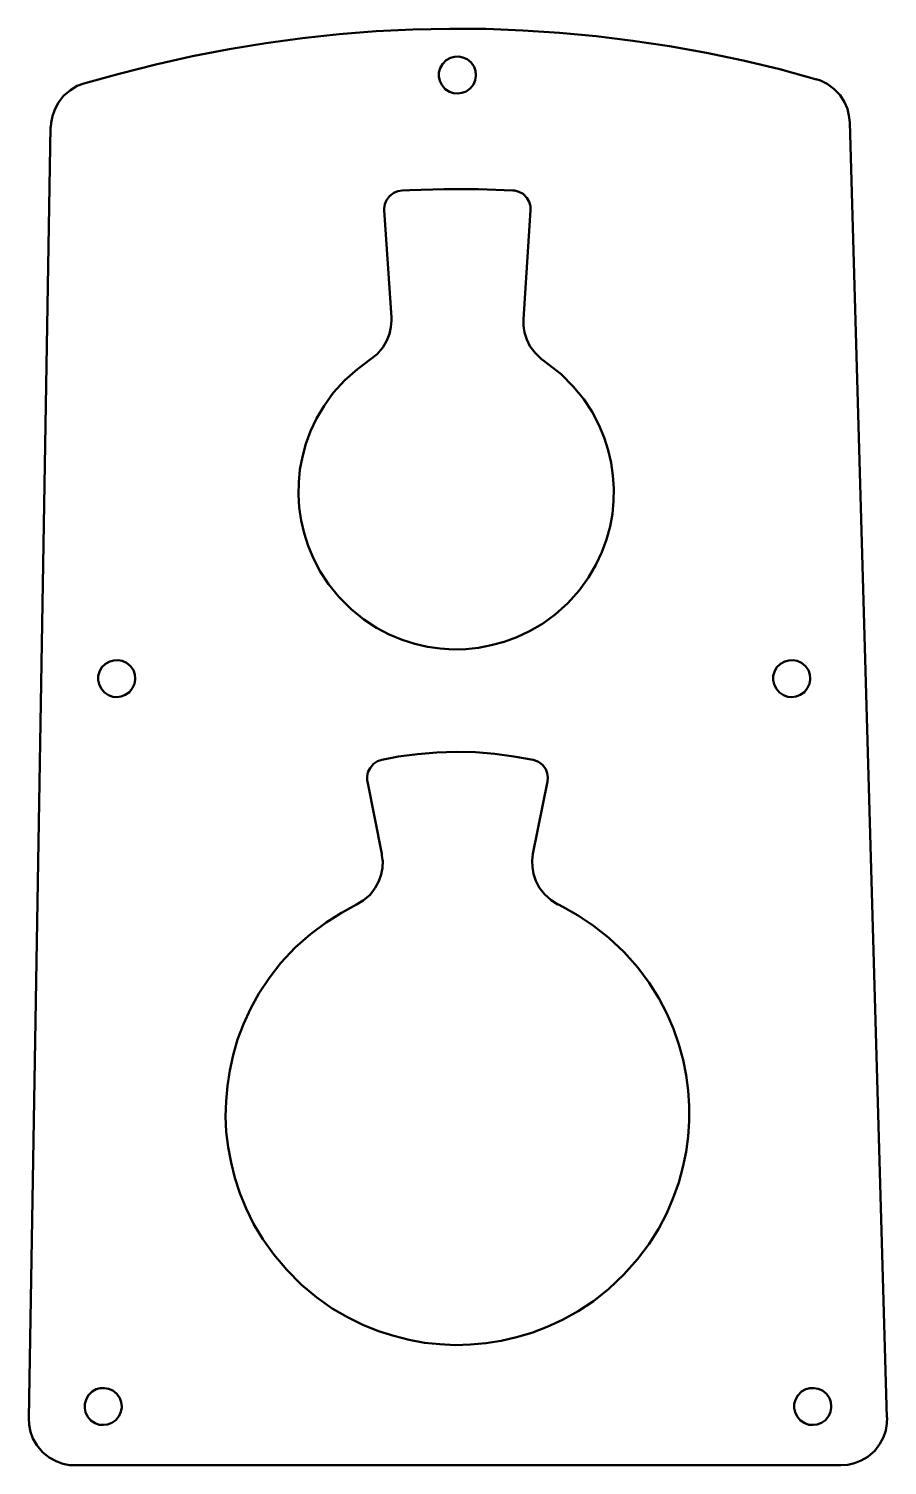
# Model space of a CAD drawing. Header units: millimetres. Extents: x -58 to 58, y -97 to 97.
import ezdxf

# ---------------------------------------------------------------- set-up
doc = ezdxf.new("R2010")
doc.units = ezdxf.units.MM
doc.header["$MEASUREMENT"] = 0
doc.layers.add('Layer 1', color=7, linetype='Continuous')

msp = doc.modelspace()

# ---------------------------------------------------------------- linework, layer by layer
at = {"layer": 'Layer 1', "lineweight": 50}
for points, knots in [([(48.5775, 90.523), (48.5775, 90.523), (43.6034, 91.8988), (43.6034, 91.8988), (43.6034, 91.8988), (43.6034, 91.8988), (38.6292, 93.0982), (38.6292, 93.0982), (38.6292, 93.0982), (38.6292, 93.0982), (33.655, 94.1213), (33.655, 94.1213), (33.655, 94.1213), (33.655, 94.1213), (28.6809, 95.0385), (28.6809, 95.0385), (28.6809, 95.0385), (28.6809, 95.0385), (23.7066, 95.7793), (23.7066, 95.7793), (23.7066, 95.7793), (23.7066, 95.7793), (18.7324, 96.3791), (18.7324, 96.3791), (18.7324, 96.3791), (18.7324, 96.3791), (13.7583, 96.8376), (13.7583, 96.8376), (13.7583, 96.8376), (13.7583, 96.8376), (8.7841, 97.1552), (8.7841, 97.1552), (8.7841, 97.1552), (8.7841, 97.1552), (3.8099, 97.3668), (3.8099, 97.3668), (3.8099, 97.3668), (3.8099, 97.3668), (-1.1643, 97.402), (-1.1643, 97.402), (-1.1643, 97.402), (-1.1643, 97.402), (-6.1384, 97.2963), (-6.1384, 97.2963), (-6.1384, 97.2963), (-6.1384, 97.2963), (-11.1126, 97.0492), (-11.1126, 97.0492), (-11.1126, 97.0492), (-11.1126, 97.0492), (-16.0868, 96.6613), (-16.0868, 96.6613), (-16.0868, 96.6613), (-16.0868, 96.6613), (-21.0609, 96.1321), (-21.0609, 96.1321), (-21.0609, 96.1321), (-21.0609, 96.1321), (-26.0351, 95.4618), (-26.0351, 95.4618), (-26.0351, 95.4618), (-26.0351, 95.4618), (-31.0093, 94.6505), (-31.0093, 94.6505), (-31.0093, 94.6505), (-31.0093, 94.6505), (-35.9834, 93.698), (-35.9834, 93.698), (-35.9834, 93.698), (-35.9834, 93.698), (-40.9576, 92.5691), (-40.9576, 92.5691), (-40.9576, 92.5691), (-40.9576, 92.5691), (-45.9318, 91.2991), (-45.9318, 91.2991), (-45.9318, 91.2991), (-45.9318, 91.2991), (-50.6943, 89.9585), (-50.6943, 89.9585)], [0, 0, 0, 0, 0.04761905, 0.04761905, 0.04761905, 0.04761905, 0.0952381, 0.0952381, 0.0952381, 0.0952381, 0.14285714, 0.14285714, 0.14285714, 0.14285714, 0.19047619, 0.19047619, 0.19047619, 0.19047619, 0.23809524, 0.23809524, 0.23809524, 0.23809524, 0.28571429, 0.28571429, 0.28571429, 0.28571429, 0.33333333, 0.33333333, 0.33333333, 0.33333333, 0.38095238, 0.38095238, 0.38095238, 0.38095238, 0.42857143, 0.42857143, 0.42857143, 0.42857143, 0.47619048, 0.47619048, 0.47619048, 0.47619048, 0.52380952, 0.52380952, 0.52380952, 0.52380952, 0.57142857, 0.57142857, 0.57142857, 0.57142857, 0.61904762, 0.61904762, 0.61904762, 0.61904762, 0.66666667, 0.66666667, 0.66666667, 0.66666667, 0.71428571, 0.71428571, 0.71428571, 0.71428571, 0.76190476, 0.76190476, 0.76190476, 0.76190476, 0.80952381, 0.80952381, 0.80952381, 0.80952381, 0.85714286, 0.85714286, 0.85714286, 0.85714286, 0.9047619, 0.9047619, 0.9047619, 0.9047619, 1, 1, 1, 1]), ([(2.4341, 91.1227), (2.4341, 91.1227), (2.3635, 91.6871), (2.3635, 91.6871), (2.3635, 91.6871), (2.3635, 91.6871), (2.1871, 92.2516), (2.1871, 92.2516), (2.1871, 92.2516), (2.1871, 92.2516), (1.7991, 92.8159), (1.7991, 92.8159), (1.7991, 92.8159), (1.7991, 92.8159), (1.2346, 93.2746), (1.2346, 93.2746), (1.2346, 93.2746), (1.2346, 93.2746), (0.6702, 93.5216), (0.6702, 93.5216), (0.6702, 93.5216), (0.6702, 93.5216), (0.1058, 93.6274), (0.1058, 93.6274), (0.1058, 93.6274), (0.1058, 93.6274), (-0.4587, 93.592), (-0.4587, 93.592), (-0.4587, 93.592), (-0.4587, 93.592), (-1.0231, 93.451), (-1.0231, 93.451), (-1.0231, 93.451), (-1.0231, 93.451), (-1.5876, 93.1335), (-1.5876, 93.1335), (-1.5876, 93.1335), (-1.5876, 93.1335), (-2.1168, 92.6043), (-2.1168, 92.6043), (-2.1168, 92.6043), (-2.1168, 92.6043), (-2.399, 92.0398), (-2.399, 92.0398), (-2.399, 92.0398), (-2.399, 92.0398), (-2.5754, 91.4755), (-2.5754, 91.4755), (-2.5754, 91.4755), (-2.5754, 91.4755), (-2.5754, 90.911), (-2.5754, 90.911), (-2.5754, 90.911), (-2.5754, 90.911), (-2.4695, 90.3466), (-2.4695, 90.3466), (-2.4695, 90.3466), (-2.4695, 90.3466), (-2.1873, 89.7821), (-2.1873, 89.7821), (-2.1873, 89.7821), (-2.1873, 89.7821), (-1.7287, 89.2177), (-1.7287, 89.2177), (-1.7287, 89.2177), (-1.7287, 89.2177), (-1.1643, 88.8649), (-1.1643, 88.8649), (-1.1643, 88.8649), (-1.1643, 88.8649), (-0.5998, 88.6532), (-0.5998, 88.6532), (-0.5998, 88.6532), (-0.5998, 88.6532), (-0.0354, 88.618), (-0.0354, 88.618), (-0.0354, 88.618), (-0.0354, 88.618), (0.5291, 88.6885), (0.5291, 88.6885), (0.5291, 88.6885), (0.5291, 88.6885), (1.0935, 88.9002), (1.0935, 88.9002), (1.0935, 88.9002), (1.0935, 88.9002), (1.658, 89.2882), (1.658, 89.2882), (1.658, 89.2882), (1.658, 89.2882), (2.0813, 89.8527), (2.0813, 89.8527), (2.0813, 89.8527), (2.0813, 89.8527), (2.3283, 90.4171), (2.3283, 90.4171), (2.3283, 90.4171), (2.3283, 90.4171), (2.4341, 90.9816), (2.4341, 90.9816), (2.4341, 90.9816), (2.4341, 90.9816), (2.4341, 91.1227), (2.4341, 91.1227)], [0, 0, 0, 0, 0.03703704, 0.03703704, 0.03703704, 0.03703704, 0.07407407, 0.07407407, 0.07407407, 0.07407407, 0.11111111, 0.11111111, 0.11111111, 0.11111111, 0.14814815, 0.14814815, 0.14814815, 0.14814815, 0.18518519, 0.18518519, 0.18518519, 0.18518519, 0.22222222, 0.22222222, 0.22222222, 0.22222222, 0.25925926, 0.25925926, 0.25925926, 0.25925926, 0.2962963, 0.2962963, 0.2962963, 0.2962963, 0.33333333, 0.33333333, 0.33333333, 0.33333333, 0.37037037, 0.37037037, 0.37037037, 0.37037037, 0.40740741, 0.40740741, 0.40740741, 0.40740741, 0.44444444, 0.44444444, 0.44444444, 0.44444444, 0.48148148, 0.48148148, 0.48148148, 0.48148148, 0.51851852, 0.51851852, 0.51851852, 0.51851852, 0.55555556, 0.55555556, 0.55555556, 0.55555556, 0.59259259, 0.59259259, 0.59259259, 0.59259259, 0.62962963, 0.62962963, 0.62962963, 0.62962963, 0.66666667, 0.66666667, 0.66666667, 0.66666667, 0.7037037, 0.7037037, 0.7037037, 0.7037037, 0.74074074, 0.74074074, 0.74074074, 0.74074074, 0.77777778, 0.77777778, 0.77777778, 0.77777778, 0.81481481, 0.81481481, 0.81481481, 0.81481481, 0.85185185, 0.85185185, 0.85185185, 0.85185185, 0.88888889, 0.88888889, 0.88888889, 0.88888889, 0.92592593, 0.92592593, 0.92592593, 0.92592593, 1, 1, 1, 1]), ([(-50.6943, 89.9938), (-50.6943, 89.9938), (-51.6114, 89.641), (-51.6114, 89.641), (-51.6114, 89.641), (-51.6114, 89.641), (-52.5287, 89.0766), (-52.5287, 89.0766), (-52.5287, 89.0766), (-52.5287, 89.0766), (-53.4459, 88.3005), (-53.4459, 88.3005), (-53.4459, 88.3005), (-53.4459, 88.3005), (-54.1515, 87.3832), (-54.1515, 87.3832), (-54.1515, 87.3832), (-54.1515, 87.3832), (-54.6454, 86.466), (-54.6454, 86.466), (-54.6454, 86.466), (-54.6454, 86.466), (-54.9629, 85.5488), (-54.9629, 85.5488), (-54.9629, 85.5488), (-54.9629, 85.5488), (-55.1392, 84.6316), (-55.1392, 84.6316), (-55.1392, 84.6316), (-55.1392, 84.6316), (-55.1745, 84.0671), (-55.1745, 84.0671)], [0, 0, 0, 0, 0.11111111, 0.11111111, 0.11111111, 0.11111111, 0.22222222, 0.22222222, 0.22222222, 0.22222222, 0.33333333, 0.33333333, 0.33333333, 0.33333333, 0.44444444, 0.44444444, 0.44444444, 0.44444444, 0.55555556, 0.55555556, 0.55555556, 0.55555556, 0.66666667, 0.66666667, 0.66666667, 0.66666667, 0.77777778, 0.77777778, 0.77777778, 0.77777778, 1, 1, 1, 1]), ([(53.0931, 84.7021), (53.0931, 84.7021), (52.9872, 85.6193), (52.9872, 85.6193), (52.9872, 85.6193), (52.9872, 85.6193), (52.7756, 86.5366), (52.7756, 86.5366), (52.7756, 86.5366), (52.7756, 86.5366), (52.3874, 87.4538), (52.3874, 87.4538), (52.3874, 87.4538), (52.3874, 87.4538), (51.7878, 88.371), (51.7878, 88.371), (51.7878, 88.371), (51.7878, 88.371), (50.941, 89.253), (50.941, 89.253), (50.941, 89.253), (50.941, 89.253), (50.0239, 89.9232), (50.0239, 89.9232), (50.0239, 89.9232), (50.0239, 89.9232), (49.1066, 90.3818), (49.1066, 90.3818), (49.1066, 90.3818), (49.1066, 90.3818), (48.5422, 90.5582), (48.5422, 90.5582)], [0, 0, 0, 0, 0.11111111, 0.11111111, 0.11111111, 0.11111111, 0.22222222, 0.22222222, 0.22222222, 0.22222222, 0.33333333, 0.33333333, 0.33333333, 0.33333333, 0.44444444, 0.44444444, 0.44444444, 0.44444444, 0.55555556, 0.55555556, 0.55555556, 0.55555556, 0.66666667, 0.66666667, 0.66666667, 0.66666667, 0.77777778, 0.77777778, 0.77777778, 0.77777778, 1, 1, 1, 1]), ([(-7.5848, 75.4593), (-7.5848, 75.4593), (-8.1493, 75.3888), (-8.1493, 75.3888), (-8.1493, 75.3888), (-8.1493, 75.3888), (-8.7137, 75.1418), (-8.7137, 75.1418), (-8.7137, 75.1418), (-8.7137, 75.1418), (-9.2781, 74.7185), (-9.2781, 74.7185), (-9.2781, 74.7185), (-9.2781, 74.7185), (-9.7015, 74.1541), (-9.7015, 74.1541), (-9.7015, 74.1541), (-9.7015, 74.1541), (-9.9131, 73.5896), (-9.9131, 73.5896), (-9.9131, 73.5896), (-9.9131, 73.5896), (-9.9837, 73.0252), (-9.9837, 73.0252), (-9.9837, 73.0252), (-9.9837, 73.0252), (-9.9837, 72.7782), (-9.9837, 72.7782)], [0, 0, 0, 0, 0.125, 0.125, 0.125, 0.125, 0.25, 0.25, 0.25, 0.25, 0.375, 0.375, 0.375, 0.375, 0.5, 0.5, 0.5, 0.5, 0.625, 0.625, 0.625, 0.625, 0.75, 0.75, 0.75, 0.75, 1, 1, 1, 1]), ([(7.4435, 75.4593), (7.4435, 75.4593), (2.7869, 75.6357), (2.7869, 75.6357), (2.7869, 75.6357), (2.7869, 75.6357), (-1.8698, 75.6357), (-1.8698, 75.6357), (-1.8698, 75.6357), (-1.8698, 75.6357), (-6.5265, 75.5299), (-6.5265, 75.5299), (-6.5265, 75.5299), (-6.5265, 75.5299), (-7.5848, 75.4593), (-7.5848, 75.4593)], [0, 0, 0, 0, 0.2, 0.2, 0.2, 0.2, 0.4, 0.4, 0.4, 0.4, 0.6, 0.6, 0.6, 0.6, 1, 1, 1, 1]), ([(9.8424, 72.7782), (9.8424, 72.7782), (9.8071, 73.3427), (9.8071, 73.3427), (9.8071, 73.3427), (9.8071, 73.3427), (9.666, 73.9071), (9.666, 73.9071), (9.666, 73.9071), (9.666, 73.9071), (9.3485, 74.4716), (9.3485, 74.4716), (9.3485, 74.4716), (9.3485, 74.4716), (8.8194, 75.0006), (8.8194, 75.0006), (8.8194, 75.0006), (8.8194, 75.0006), (8.2549, 75.283), (8.2549, 75.283), (8.2549, 75.283), (8.2549, 75.283), (7.6905, 75.4593), (7.6905, 75.4593), (7.6905, 75.4593), (7.6905, 75.4593), (7.4435, 75.4593), (7.4435, 75.4593)], [0, 0, 0, 0, 0.125, 0.125, 0.125, 0.125, 0.25, 0.25, 0.25, 0.25, 0.375, 0.375, 0.375, 0.375, 0.5, 0.5, 0.5, 0.5, 0.625, 0.625, 0.625, 0.625, 0.75, 0.75, 0.75, 0.75, 1, 1, 1, 1]), ([(-11.8887, 52.5641), (-11.8887, 52.5641), (-10.9715, 53.2696), (-10.9715, 53.2696), (-10.9715, 53.2696), (-10.9715, 53.2696), (-10.1954, 54.1868), (-10.1954, 54.1868), (-10.1954, 54.1868), (-10.1954, 54.1868), (-9.6309, 55.1041), (-9.6309, 55.1041), (-9.6309, 55.1041), (-9.6309, 55.1041), (-9.2781, 56.0213), (-9.2781, 56.0213), (-9.2781, 56.0213), (-9.2781, 56.0213), (-9.1018, 56.9385), (-9.1018, 56.9385), (-9.1018, 56.9385), (-9.1018, 56.9385), (-9.0312, 57.8557), (-9.0312, 57.8557), (-9.0312, 57.8557), (-9.0312, 57.8557), (-9.0312, 58.2438), (-9.0312, 58.2438)], [0, 0, 0, 0, 0.125, 0.125, 0.125, 0.125, 0.25, 0.25, 0.25, 0.25, 0.375, 0.375, 0.375, 0.375, 0.5, 0.5, 0.5, 0.5, 0.625, 0.625, 0.625, 0.625, 0.75, 0.75, 0.75, 0.75, 1, 1, 1, 1]), ([(8.8546, 58.0321), (8.8546, 58.0321), (8.8546, 57.1149), (8.8546, 57.1149), (8.8546, 57.1149), (8.8546, 57.1149), (8.9958, 56.1977), (8.9958, 56.1977), (8.9958, 56.1977), (8.9958, 56.1977), (9.3133, 55.2805), (9.3133, 55.2805), (9.3133, 55.2805), (9.3133, 55.2805), (9.7366, 54.3632), (9.7366, 54.3632), (9.7366, 54.3632), (9.7366, 54.3632), (10.4421, 53.446), (10.4421, 53.446), (10.4421, 53.446), (10.4421, 53.446), (11.3241, 52.5993), (11.3241, 52.5993), (11.3241, 52.5993), (11.3241, 52.5993), (11.6416, 52.3877), (11.6416, 52.3877)], [0, 0, 0, 0, 0.125, 0.125, 0.125, 0.125, 0.25, 0.25, 0.25, 0.25, 0.375, 0.375, 0.375, 0.375, 0.5, 0.5, 0.5, 0.5, 0.625, 0.625, 0.625, 0.625, 0.75, 0.75, 0.75, 0.75, 1, 1, 1, 1]), ([(-11.8887, 52.5641), (-11.8887, 52.5641), (-13.6173, 51.2588), (-13.6173, 51.2588), (-13.6173, 51.2588), (-13.6173, 51.2588), (-15.3459, 49.7418), (-15.3459, 49.7418), (-15.3459, 49.7418), (-15.3459, 49.7418), (-16.8981, 48.0132), (-16.8981, 48.0132), (-16.8981, 48.0132), (-16.8981, 48.0132), (-18.1329, 46.2846), (-18.1329, 46.2846), (-18.1329, 46.2846), (-18.1329, 46.2846), (-19.1559, 44.556), (-19.1559, 44.556), (-19.1559, 44.556), (-19.1559, 44.556), (-19.9673, 42.8274), (-19.9673, 42.8274), (-19.9673, 42.8274), (-19.9673, 42.8274), (-20.6023, 41.0988), (-20.6023, 41.0988), (-20.6023, 41.0988), (-20.6023, 41.0988), (-21.0609, 39.3702), (-21.0609, 39.3702), (-21.0609, 39.3702), (-21.0609, 39.3702), (-21.4137, 37.6416), (-21.4137, 37.6416), (-21.4137, 37.6416), (-21.4137, 37.6416), (-21.5901, 35.913), (-21.5901, 35.913), (-21.5901, 35.913), (-21.5901, 35.913), (-21.6254, 34.1843), (-21.6254, 34.1843), (-21.6254, 34.1843), (-21.6254, 34.1843), (-21.5195, 32.4557), (-21.5195, 32.4557), (-21.5195, 32.4557), (-21.5195, 32.4557), (-21.2726, 30.7271), (-21.2726, 30.7271), (-21.2726, 30.7271), (-21.2726, 30.7271), (-20.8493, 28.9985), (-20.8493, 28.9985), (-20.8493, 28.9985), (-20.8493, 28.9985), (-20.3201, 27.2699), (-20.3201, 27.2699), (-20.3201, 27.2699), (-20.3201, 27.2699), (-19.5793, 25.5413), (-19.5793, 25.5413), (-19.5793, 25.5413), (-19.5793, 25.5413), (-18.6973, 23.8127), (-18.6973, 23.8127), (-18.6973, 23.8127), (-18.6973, 23.8127), (-17.5684, 22.0841), (-17.5684, 22.0841), (-17.5684, 22.0841), (-17.5684, 22.0841), (-16.1573, 20.3555), (-16.1573, 20.3555), (-16.1573, 20.3555), (-16.1573, 20.3555), (-14.4993, 18.6974), (-14.4993, 18.6974), (-14.4993, 18.6974), (-14.4993, 18.6974), (-12.7706, 17.2863), (-12.7706, 17.2863), (-12.7706, 17.2863), (-12.7706, 17.2863), (-11.042, 16.1574), (-11.042, 16.1574), (-11.042, 16.1574), (-11.042, 16.1574), (-9.3134, 15.2755), (-9.3134, 15.2755), (-9.3134, 15.2755), (-9.3134, 15.2755), (-7.5848, 14.5346), (-7.5848, 14.5346), (-7.5848, 14.5346), (-7.5848, 14.5346), (-5.8562, 14.0055), (-5.8562, 14.0055), (-5.8562, 14.0055), (-5.8562, 14.0055), (-4.1276, 13.5821), (-4.1276, 13.5821), (-4.1276, 13.5821), (-4.1276, 13.5821), (-2.399, 13.3352), (-2.399, 13.3352), (-2.399, 13.3352), (-2.399, 13.3352), (-0.6704, 13.2293), (-0.6704, 13.2293), (-0.6704, 13.2293), (-0.6704, 13.2293), (1.0583, 13.2646), (1.0583, 13.2646), (1.0583, 13.2646), (1.0583, 13.2646), (2.7869, 13.441), (2.7869, 13.441), (2.7869, 13.441), (2.7869, 13.441), (4.5155, 13.7938), (4.5155, 13.7938), (4.5155, 13.7938), (4.5155, 13.7938), (6.2441, 14.2524), (6.2441, 14.2524), (6.2441, 14.2524), (6.2441, 14.2524), (7.9727, 14.8874), (7.9727, 14.8874), (7.9727, 14.8874), (7.9727, 14.8874), (9.7013, 15.6988), (9.7013, 15.6988), (9.7013, 15.6988), (9.7013, 15.6988), (11.4299, 16.7218), (11.4299, 16.7218), (11.4299, 16.7218), (11.4299, 16.7218), (13.1585, 17.9566), (13.1585, 17.9566), (13.1585, 17.9566), (13.1585, 17.9566), (14.8871, 19.5088), (14.8871, 19.5088), (14.8871, 19.5088), (14.8871, 19.5088), (16.4041, 21.2374), (16.4041, 21.2374), (16.4041, 21.2374), (16.4041, 21.2374), (17.6741, 22.966), (17.6741, 22.966), (17.6741, 22.966), (17.6741, 22.966), (18.6971, 24.6946), (18.6971, 24.6946), (18.6971, 24.6946), (18.6971, 24.6946), (19.4733, 26.4232), (19.4733, 26.4232), (19.4733, 26.4232), (19.4733, 26.4232), (20.1083, 28.1518), (20.1083, 28.1518), (20.1083, 28.1518), (20.1083, 28.1518), (20.6022, 29.8805), (20.6022, 29.8805), (20.6022, 29.8805), (20.6022, 29.8805), (20.9196, 31.6091), (20.9196, 31.6091), (20.9196, 31.6091), (20.9196, 31.6091), (21.096, 33.3377), (21.096, 33.3377), (21.096, 33.3377), (21.096, 33.3377), (21.1313, 35.0663), (21.1313, 35.0663), (21.1313, 35.0663), (21.1313, 35.0663), (20.9902, 36.7949), (20.9902, 36.7949), (20.9902, 36.7949), (20.9902, 36.7949), (20.7433, 38.5235), (20.7433, 38.5235), (20.7433, 38.5235), (20.7433, 38.5235), (20.3552, 40.2521), (20.3552, 40.2521), (20.3552, 40.2521), (20.3552, 40.2521), (19.7908, 41.9807), (19.7908, 41.9807), (19.7908, 41.9807), (19.7908, 41.9807), (19.0852, 43.7093), (19.0852, 43.7093), (19.0852, 43.7093), (19.0852, 43.7093), (18.168, 45.438), (18.168, 45.438), (18.168, 45.438), (18.168, 45.438), (17.0391, 47.1666), (17.0391, 47.1666), (17.0391, 47.1666), (17.0391, 47.1666), (15.628, 48.8952), (15.628, 48.8952), (15.628, 48.8952), (15.628, 48.8952), (13.9699, 50.5532), (13.9699, 50.5532), (13.9699, 50.5532), (13.9699, 50.5532), (12.2413, 51.9291), (12.2413, 51.9291), (12.2413, 51.9291), (12.2413, 51.9291), (11.6416, 52.3877), (11.6416, 52.3877)], [0, 0, 0, 0, 0.01724138, 0.01724138, 0.01724138, 0.01724138, 0.03448276, 0.03448276, 0.03448276, 0.03448276, 0.05172414, 0.05172414, 0.05172414, 0.05172414, 0.06896552, 0.06896552, 0.06896552, 0.06896552, 0.0862069, 0.0862069, 0.0862069, 0.0862069, 0.10344828, 0.10344828, 0.10344828, 0.10344828, 0.12068966, 0.12068966, 0.12068966, 0.12068966, 0.13793103, 0.13793103, 0.13793103, 0.13793103, 0.15517241, 0.15517241, 0.15517241, 0.15517241, 0.17241379, 0.17241379, 0.17241379, 0.17241379, 0.18965517, 0.18965517, 0.18965517, 0.18965517, 0.20689655, 0.20689655, 0.20689655, 0.20689655, 0.22413793, 0.22413793, 0.22413793, 0.22413793, 0.24137931, 0.24137931, 0.24137931, 0.24137931, 0.25862069, 0.25862069, 0.25862069, 0.25862069, 0.27586207, 0.27586207, 0.27586207, 0.27586207, 0.29310345, 0.29310345, 0.29310345, 0.29310345, 0.31034483, 0.31034483, 0.31034483, 0.31034483, 0.32758621, 0.32758621, 0.32758621, 0.32758621, 0.34482759, 0.34482759, 0.34482759, 0.34482759, 0.36206897, 0.36206897, 0.36206897, 0.36206897, 0.37931034, 0.37931034, 0.37931034, 0.37931034, 0.39655172, 0.39655172, 0.39655172, 0.39655172, 0.4137931, 0.4137931, 0.4137931, 0.4137931, 0.43103448, 0.43103448, 0.43103448, 0.43103448, 0.44827586, 0.44827586, 0.44827586, 0.44827586, 0.46551724, 0.46551724, 0.46551724, 0.46551724, 0.48275862, 0.48275862, 0.48275862, 0.48275862, 0.5, 0.5, 0.5, 0.5, 0.51724138, 0.51724138, 0.51724138, 0.51724138, 0.53448276, 0.53448276, 0.53448276, 0.53448276, 0.55172414, 0.55172414, 0.55172414, 0.55172414, 0.56896552, 0.56896552, 0.56896552, 0.56896552, 0.5862069, 0.5862069, 0.5862069, 0.5862069, 0.60344828, 0.60344828, 0.60344828, 0.60344828, 0.62068966, 0.62068966, 0.62068966, 0.62068966, 0.63793103, 0.63793103, 0.63793103, 0.63793103, 0.65517241, 0.65517241, 0.65517241, 0.65517241, 0.67241379, 0.67241379, 0.67241379, 0.67241379, 0.68965517, 0.68965517, 0.68965517, 0.68965517, 0.70689655, 0.70689655, 0.70689655, 0.70689655, 0.72413793, 0.72413793, 0.72413793, 0.72413793, 0.74137931, 0.74137931, 0.74137931, 0.74137931, 0.75862069, 0.75862069, 0.75862069, 0.75862069, 0.77586207, 0.77586207, 0.77586207, 0.77586207, 0.79310345, 0.79310345, 0.79310345, 0.79310345, 0.81034483, 0.81034483, 0.81034483, 0.81034483, 0.82758621, 0.82758621, 0.82758621, 0.82758621, 0.84482759, 0.84482759, 0.84482759, 0.84482759, 0.86206897, 0.86206897, 0.86206897, 0.86206897, 0.87931034, 0.87931034, 0.87931034, 0.87931034, 0.89655172, 0.89655172, 0.89655172, 0.89655172, 0.9137931, 0.9137931, 0.9137931, 0.9137931, 0.93103448, 0.93103448, 0.93103448, 0.93103448, 0.94827586, 0.94827586, 0.94827586, 0.94827586, 0.96551724, 0.96551724, 0.96551724, 0.96551724, 1, 1, 1, 1]), ([(-43.7445, 9.2782), (-43.7445, 9.2782), (-43.8151, 9.8427), (-43.8151, 9.8427), (-43.8151, 9.8427), (-43.8151, 9.8427), (-43.9915, 10.4071), (-43.9915, 10.4071), (-43.9915, 10.4071), (-43.9915, 10.4071), (-44.3795, 10.9716), (-44.3795, 10.9716), (-44.3795, 10.9716), (-44.3795, 10.9716), (-44.944, 11.4302), (-44.944, 11.4302), (-44.944, 11.4302), (-44.944, 11.4302), (-45.5084, 11.6771), (-45.5084, 11.6771), (-45.5084, 11.6771), (-45.5084, 11.6771), (-46.0729, 11.783), (-46.0729, 11.783), (-46.0729, 11.783), (-46.0729, 11.783), (-46.6372, 11.7477), (-46.6372, 11.7477), (-46.6372, 11.7477), (-46.6372, 11.7477), (-47.2017, 11.6066), (-47.2017, 11.6066), (-47.2017, 11.6066), (-47.2017, 11.6066), (-47.7662, 11.2891), (-47.7662, 11.2891), (-47.7662, 11.2891), (-47.7662, 11.2891), (-48.2954, 10.7599), (-48.2954, 10.7599), (-48.2954, 10.7599), (-48.2954, 10.7599), (-48.5776, 10.1955), (-48.5776, 10.1955), (-48.5776, 10.1955), (-48.5776, 10.1955), (-48.754, 9.631), (-48.754, 9.631), (-48.754, 9.631), (-48.754, 9.631), (-48.754, 9.0666), (-48.754, 9.0666), (-48.754, 9.0666), (-48.754, 9.0666), (-48.6481, 8.5021), (-48.6481, 8.5021), (-48.6481, 8.5021), (-48.6481, 8.5021), (-48.3658, 7.9377), (-48.3658, 7.9377), (-48.3658, 7.9377), (-48.3658, 7.9377), (-47.9073, 7.3732), (-47.9073, 7.3732), (-47.9073, 7.3732), (-47.9073, 7.3732), (-47.3429, 7.0205), (-47.3429, 7.0205), (-47.3429, 7.0205), (-47.3429, 7.0205), (-46.7784, 6.8088), (-46.7784, 6.8088), (-46.7784, 6.8088), (-46.7784, 6.8088), (-46.214, 6.7735), (-46.214, 6.7735), (-46.214, 6.7735), (-46.214, 6.7735), (-45.6495, 6.8441), (-45.6495, 6.8441), (-45.6495, 6.8441), (-45.6495, 6.8441), (-45.0851, 7.0557), (-45.0851, 7.0557), (-45.0851, 7.0557), (-45.0851, 7.0557), (-44.5206, 7.4438), (-44.5206, 7.4438), (-44.5206, 7.4438), (-44.5206, 7.4438), (-44.0973, 8.0082), (-44.0973, 8.0082), (-44.0973, 8.0082), (-44.0973, 8.0082), (-43.8504, 8.5727), (-43.8504, 8.5727), (-43.8504, 8.5727), (-43.8504, 8.5727), (-43.7445, 9.1371), (-43.7445, 9.1371), (-43.7445, 9.1371), (-43.7445, 9.1371), (-43.7445, 9.2782), (-43.7445, 9.2782)], [0, 0, 0, 0, 0.03703704, 0.03703704, 0.03703704, 0.03703704, 0.07407407, 0.07407407, 0.07407407, 0.07407407, 0.11111111, 0.11111111, 0.11111111, 0.11111111, 0.14814815, 0.14814815, 0.14814815, 0.14814815, 0.18518519, 0.18518519, 0.18518519, 0.18518519, 0.22222222, 0.22222222, 0.22222222, 0.22222222, 0.25925926, 0.25925926, 0.25925926, 0.25925926, 0.2962963, 0.2962963, 0.2962963, 0.2962963, 0.33333333, 0.33333333, 0.33333333, 0.33333333, 0.37037037, 0.37037037, 0.37037037, 0.37037037, 0.40740741, 0.40740741, 0.40740741, 0.40740741, 0.44444444, 0.44444444, 0.44444444, 0.44444444, 0.48148148, 0.48148148, 0.48148148, 0.48148148, 0.51851852, 0.51851852, 0.51851852, 0.51851852, 0.55555556, 0.55555556, 0.55555556, 0.55555556, 0.59259259, 0.59259259, 0.59259259, 0.59259259, 0.62962963, 0.62962963, 0.62962963, 0.62962963, 0.66666667, 0.66666667, 0.66666667, 0.66666667, 0.7037037, 0.7037037, 0.7037037, 0.7037037, 0.74074074, 0.74074074, 0.74074074, 0.74074074, 0.77777778, 0.77777778, 0.77777778, 0.77777778, 0.81481481, 0.81481481, 0.81481481, 0.81481481, 0.85185185, 0.85185185, 0.85185185, 0.85185185, 0.88888889, 0.88888889, 0.88888889, 0.88888889, 0.92592593, 0.92592593, 0.92592593, 0.92592593, 1, 1, 1, 1]), ([(47.7309, 9.2782), (47.7309, 9.2782), (47.6603, 9.8427), (47.6603, 9.8427), (47.6603, 9.8427), (47.6603, 9.8427), (47.4838, 10.4071), (47.4838, 10.4071), (47.4838, 10.4071), (47.4838, 10.4071), (47.0959, 10.9716), (47.0959, 10.9716), (47.0959, 10.9716), (47.0959, 10.9716), (46.5313, 11.4302), (46.5313, 11.4302), (46.5313, 11.4302), (46.5313, 11.4302), (45.967, 11.6771), (45.967, 11.6771), (45.967, 11.6771), (45.967, 11.6771), (45.4025, 11.783), (45.4025, 11.783), (45.4025, 11.783), (45.4025, 11.783), (44.8381, 11.7477), (44.8381, 11.7477), (44.8381, 11.7477), (44.8381, 11.7477), (44.2736, 11.6066), (44.2736, 11.6066), (44.2736, 11.6066), (44.2736, 11.6066), (43.7092, 11.2891), (43.7092, 11.2891), (43.7092, 11.2891), (43.7092, 11.2891), (43.1799, 10.7599), (43.1799, 10.7599), (43.1799, 10.7599), (43.1799, 10.7599), (42.8978, 10.1955), (42.8978, 10.1955), (42.8978, 10.1955), (42.8978, 10.1955), (42.7214, 9.631), (42.7214, 9.631), (42.7214, 9.631), (42.7214, 9.631), (42.7214, 9.0666), (42.7214, 9.0666), (42.7214, 9.0666), (42.7214, 9.0666), (42.8272, 8.5021), (42.8272, 8.5021), (42.8272, 8.5021), (42.8272, 8.5021), (43.1095, 7.9377), (43.1095, 7.9377), (43.1095, 7.9377), (43.1095, 7.9377), (43.5681, 7.3732), (43.5681, 7.3732), (43.5681, 7.3732), (43.5681, 7.3732), (44.1324, 7.0205), (44.1324, 7.0205), (44.1324, 7.0205), (44.1324, 7.0205), (44.6969, 6.8088), (44.6969, 6.8088), (44.6969, 6.8088), (44.6969, 6.8088), (45.2614, 6.7735), (45.2614, 6.7735), (45.2614, 6.7735), (45.2614, 6.7735), (45.8258, 6.8441), (45.8258, 6.8441), (45.8258, 6.8441), (45.8258, 6.8441), (46.3903, 7.0557), (46.3903, 7.0557), (46.3903, 7.0557), (46.3903, 7.0557), (46.9547, 7.4438), (46.9547, 7.4438), (46.9547, 7.4438), (46.9547, 7.4438), (47.378, 8.0082), (47.378, 8.0082), (47.378, 8.0082), (47.378, 8.0082), (47.625, 8.5727), (47.625, 8.5727), (47.625, 8.5727), (47.625, 8.5727), (47.7309, 9.1371), (47.7309, 9.1371), (47.7309, 9.1371), (47.7309, 9.1371), (47.7309, 9.2782), (47.7309, 9.2782)], [0, 0, 0, 0, 0.03703704, 0.03703704, 0.03703704, 0.03703704, 0.07407407, 0.07407407, 0.07407407, 0.07407407, 0.11111111, 0.11111111, 0.11111111, 0.11111111, 0.14814815, 0.14814815, 0.14814815, 0.14814815, 0.18518519, 0.18518519, 0.18518519, 0.18518519, 0.22222222, 0.22222222, 0.22222222, 0.22222222, 0.25925926, 0.25925926, 0.25925926, 0.25925926, 0.2962963, 0.2962963, 0.2962963, 0.2962963, 0.33333333, 0.33333333, 0.33333333, 0.33333333, 0.37037037, 0.37037037, 0.37037037, 0.37037037, 0.40740741, 0.40740741, 0.40740741, 0.40740741, 0.44444444, 0.44444444, 0.44444444, 0.44444444, 0.48148148, 0.48148148, 0.48148148, 0.48148148, 0.51851852, 0.51851852, 0.51851852, 0.51851852, 0.55555556, 0.55555556, 0.55555556, 0.55555556, 0.59259259, 0.59259259, 0.59259259, 0.59259259, 0.62962963, 0.62962963, 0.62962963, 0.62962963, 0.66666667, 0.66666667, 0.66666667, 0.66666667, 0.7037037, 0.7037037, 0.7037037, 0.7037037, 0.74074074, 0.74074074, 0.74074074, 0.74074074, 0.77777778, 0.77777778, 0.77777778, 0.77777778, 0.81481481, 0.81481481, 0.81481481, 0.81481481, 0.85185185, 0.85185185, 0.85185185, 0.85185185, 0.88888889, 0.88888889, 0.88888889, 0.88888889, 0.92592593, 0.92592593, 0.92592593, 0.92592593, 1, 1, 1, 1]), ([(-10.3365, -1.7284), (-10.3365, -1.7284), (-10.9009, -1.9401), (-10.9009, -1.9401), (-10.9009, -1.9401), (-10.9009, -1.9401), (-11.4654, -2.2929), (-11.4654, -2.2929), (-11.4654, -2.2929), (-11.4654, -2.2929), (-11.924, -2.8573), (-11.924, -2.8573), (-11.924, -2.8573), (-11.924, -2.8573), (-12.2062, -3.4218), (-12.2062, -3.4218), (-12.2062, -3.4218), (-12.2062, -3.4218), (-12.312, -3.9862), (-12.312, -3.9862), (-12.312, -3.9862), (-12.312, -3.9862), (-12.312, -4.5507), (-12.312, -4.5507), (-12.312, -4.5507), (-12.312, -4.5507), (-12.2768, -4.6918), (-12.2768, -4.6918), (-12.2768, -4.6918), (-12.2768, -4.6918), (-10.3365, -14.499), (-10.3365, -14.499), (-10.3365, -14.499), (-10.3365, -14.599), (-10.1954, -15.4515), (-10.1954, -15.4515), (-10.1954, -15.4515), (-10.1954, -15.4515), (-10.2306, -16.3687), (-10.2306, -16.3687), (-10.2306, -16.3687), (-10.2306, -16.3687), (-10.407, -17.2859), (-10.407, -17.2859), (-10.407, -17.2859), (-10.407, -17.2859), (-10.7245, -18.2032), (-10.7245, -18.2032), (-10.7245, -18.2032), (-10.7245, -18.2032), (-11.2184, -19.1204), (-11.2184, -19.1204), (-11.2184, -19.1204), (-11.2184, -19.1204), (-11.924, -20.0376), (-11.924, -20.0376), (-11.924, -20.0376), (-11.924, -20.0376), (-12.8412, -20.8137), (-12.8412, -20.8137), (-12.8412, -20.8137), (-12.8412, -20.8137), (-13.7584, -21.3429), (-13.7584, -21.3429), (-13.7584, -21.3429), (-13.7584, -21.3429), (-15.8045, -22.4718), (-15.8045, -22.4718), (-15.8045, -22.4718), (-15.8045, -22.4718), (-17.8859, -23.777), (-17.8859, -23.777), (-17.8859, -23.777), (-17.8859, -23.777), (-19.9673, -25.3645), (-19.9673, -25.3645), (-19.9673, -25.3645), (-19.9673, -25.3645), (-22.0487, -27.199), (-22.0487, -27.199), (-22.0487, -27.199), (-22.0487, -27.199), (-23.989, -29.2805), (-23.989, -29.2805), (-23.989, -29.2805), (-23.989, -29.2805), (-25.6118, -31.3618), (-25.6118, -31.3618), (-25.6118, -31.3618), (-25.6118, -31.3618), (-26.9876, -33.4432), (-26.9876, -33.4432), (-26.9876, -33.4432), (-26.9876, -33.4432), (-28.1165, -35.5245), (-28.1165, -35.5245), (-28.1165, -35.5245), (-28.1165, -35.5245), (-29.069, -37.6059), (-29.069, -37.6059), (-29.069, -37.6059), (-29.069, -37.6059), (-29.8804, -39.6873), (-29.8804, -39.6873), (-29.8804, -39.6873), (-29.8804, -39.6873), (-30.4801, -41.7687), (-30.4801, -41.7687), (-30.4801, -41.7687), (-30.4801, -41.7687), (-30.9387, -43.8501), (-30.9387, -43.8501), (-30.9387, -43.8501), (-30.9387, -43.8501), (-31.2562, -45.9315), (-31.2562, -45.9315), (-31.2562, -45.9315), (-31.2562, -45.9315), (-31.4326, -48.0129), (-31.4326, -48.0129), (-31.4326, -48.0129), (-31.4326, -48.0129), (-31.5031, -50.0943), (-31.5031, -50.0943), (-31.5031, -50.0943), (-31.5031, -50.0943), (-31.3973, -52.1757), (-31.3973, -52.1757), (-31.3973, -52.1757), (-31.3973, -52.1757), (-31.1504, -54.2571), (-31.1504, -54.2571), (-31.1504, -54.2571), (-31.1504, -54.2571), (-30.7623, -56.3385), (-30.7623, -56.3385), (-30.7623, -56.3385), (-30.7623, -56.3385), (-30.2331, -58.4199), (-30.2331, -58.4199), (-30.2331, -58.4199), (-30.2331, -58.4199), (-29.5629, -60.5013), (-29.5629, -60.5013), (-29.5629, -60.5013), (-29.5629, -60.5013), (-28.7162, -62.5827), (-28.7162, -62.5827), (-28.7162, -62.5827), (-28.7162, -62.5827), (-27.6931, -64.6641), (-27.6931, -64.6641), (-27.6931, -64.6641), (-27.6931, -64.6641), (-26.4584, -66.7455), (-26.4584, -66.7455), (-26.4584, -66.7455), (-26.4584, -66.7455), (-24.9768, -68.8269), (-24.9768, -68.8269), (-24.9768, -68.8269), (-24.9768, -68.8269), (-23.2129, -70.9083), (-23.2129, -70.9083), (-23.2129, -70.9083), (-23.2129, -70.9083), (-21.202, -72.9191), (-21.202, -72.9191), (-21.202, -72.9191), (-21.202, -72.9191), (-19.1206, -74.6477), (-19.1206, -74.6477), (-19.1206, -74.6477), (-19.1206, -74.6477), (-17.0393, -76.1294), (-17.0393, -76.1294), (-17.0393, -76.1294), (-17.0393, -76.1294), (-14.9579, -77.3288), (-14.9579, -77.3288), (-14.9579, -77.3288), (-14.9579, -77.3288), (-12.8765, -78.3519), (-12.8765, -78.3519), (-12.8765, -78.3519), (-12.8765, -78.3519), (-10.7951, -79.1985), (-10.7951, -79.1985), (-10.7951, -79.1985), (-10.7951, -79.1985), (-8.7137, -79.8688), (-8.7137, -79.8688), (-8.7137, -79.8688), (-8.7137, -79.8688), (-6.6323, -80.398), (-6.6323, -80.398), (-6.6323, -80.398), (-6.6323, -80.398), (-4.5509, -80.786), (-4.5509, -80.786), (-4.5509, -80.786), (-4.5509, -80.786), (-2.4695, -80.9977), (-2.4695, -80.9977), (-2.4695, -80.9977), (-2.4695, -80.9977), (-0.3881, -81.1035), (-0.3881, -81.1035), (-0.3881, -81.1035), (-0.3881, -81.1035), (1.6933, -81.033), (1.6933, -81.033), (1.6933, -81.033), (1.6933, -81.033), (3.7746, -80.8566), (3.7746, -80.8566), (3.7746, -80.8566), (3.7746, -80.8566), (5.856, -80.5391), (5.856, -80.5391), (5.856, -80.5391), (5.856, -80.5391), (7.9374, -80.0452), (7.9374, -80.0452), (7.9374, -80.0452), (7.9374, -80.0452), (10.0188, -79.4455), (10.0188, -79.4455), (10.0188, -79.4455), (10.0188, -79.4455), (12.1002, -78.6341), (12.1002, -78.6341), (12.1002, -78.6341), (12.1002, -78.6341), (14.1816, -77.6816), (14.1816, -77.6816), (14.1816, -77.6816), (14.1816, -77.6816), (16.263, -76.5174), (16.263, -76.5174), (16.263, -76.5174), (16.263, -76.5174), (18.3444, -75.1416), (18.3444, -75.1416), (18.3444, -75.1416), (18.3444, -75.1416), (20.4258, -73.4835), (20.4258, -73.4835), (20.4258, -73.4835), (20.4258, -73.4835), (22.4719, -71.5433), (22.4719, -71.5433), (22.4719, -71.5433), (22.4719, -71.5433), (24.3416, -69.4619), (24.3416, -69.4619), (24.3416, -69.4619), (24.3416, -69.4619), (25.8938, -67.3805), (25.8938, -67.3805), (25.8938, -67.3805), (25.8938, -67.3805), (27.1992, -65.2991), (27.1992, -65.2991), (27.1992, -65.2991), (27.1992, -65.2991), (28.2928, -63.2177), (28.2928, -63.2177), (28.2928, -63.2177), (28.2928, -63.2177), (29.1747, -61.1363), (29.1747, -61.1363), (29.1747, -61.1363), (29.1747, -61.1363), (29.9156, -59.0549), (29.9156, -59.0549), (29.9156, -59.0549), (29.9156, -59.0549), (30.48, -56.9734), (30.48, -56.9734), (30.48, -56.9734), (30.48, -56.9734), (30.9034, -54.8921), (30.9034, -54.8921), (30.9034, -54.8921), (30.9034, -54.8921), (31.1856, -52.8107), (31.1856, -52.8107), (31.1856, -52.8107), (31.1856, -52.8107), (31.3267, -50.7294), (31.3267, -50.7294), (31.3267, -50.7294), (31.3267, -50.7294), (31.3267, -48.6479), (31.3267, -48.6479), (31.3267, -48.6479), (31.3267, -48.6479), (31.1856, -46.5665), (31.1856, -46.5665), (31.1856, -46.5665), (31.1856, -46.5665), (30.9034, -44.4851), (30.9034, -44.4851), (30.9034, -44.4851), (30.9034, -44.4851), (30.5153, -42.4037), (30.5153, -42.4037), (30.5153, -42.4037), (30.5153, -42.4037), (29.9156, -40.3223), (29.9156, -40.3223), (29.9156, -40.3223), (29.9156, -40.3223), (29.21, -38.2409), (29.21, -38.2409), (29.21, -38.2409), (29.21, -38.2409), (28.2928, -36.1595), (28.2928, -36.1595), (28.2928, -36.1595), (28.2928, -36.1595), (27.1992, -34.0782), (27.1992, -34.0782), (27.1992, -34.0782), (27.1992, -34.0782), (25.8938, -31.9968), (25.8938, -31.9968), (25.8938, -31.9968), (25.8938, -31.9968), (24.3769, -29.9154), (24.3769, -29.9154), (24.3769, -29.9154), (24.3769, -29.9154), (22.5071, -27.834), (22.5071, -27.834), (22.5071, -27.834), (22.5071, -27.834), (20.461, -25.8937), (20.461, -25.8937), (20.461, -25.8937), (20.461, -25.8937), (18.3796, -24.2357), (18.3796, -24.2357), (18.3796, -24.2357), (18.3796, -24.2357), (16.2983, -22.8598), (16.2983, -22.8598), (16.2983, -22.8598), (16.2983, -22.8598), (14.2169, -21.6957), (14.2169, -21.6957), (14.2169, -21.6957), (14.2169, -21.6957), (13.6171, -21.3782), (13.6171, -21.3782), (13.6171, -21.3782), (13.6171, -21.3782), (13.5466, -21.3429), (13.5466, -21.3429), (13.5466, -21.3429), (13.5466, -21.3429), (12.6294, -20.7784), (12.6294, -20.7784), (12.6294, -20.7784), (12.6294, -20.7784), (11.7121, -19.967), (11.7121, -19.967), (11.7121, -19.967), (11.7121, -19.967), (11.0066, -19.0498), (11.0066, -19.0498), (11.0066, -19.0498), (11.0066, -19.0498), (10.548, -18.1326), (10.548, -18.1326), (10.548, -18.1326), (10.548, -18.1326), (10.2305, -17.2154), (10.2305, -17.2154), (10.2305, -17.2154), (10.2305, -17.2154), (10.0894, -16.2982), (10.0894, -16.2982), (10.0894, -16.2982), (10.0894, -16.2982), (10.0541, -15.3809), (10.0541, -15.3809), (10.0541, -15.3809), (10.0541, -15.3809), (10.1599, -14.499), (10.1599, -14.499), (10.1599, -14.499), (10.1599, -14.499), (12.1355, -4.6918), (12.1355, -4.6918), (12.1355, -4.6918), (12.1355, -4.6918), (12.1708, -4.1273), (12.1708, -4.1273), (12.1708, -4.1273), (12.1708, -4.1273), (12.1002, -3.5629), (12.1002, -3.5629), (12.1002, -3.5629), (12.1002, -3.5629), (11.8885, -2.9984), (11.8885, -2.9984), (11.8885, -2.9984), (11.8885, -2.9984), (11.4652, -2.434), (11.4652, -2.434), (11.4652, -2.434), (11.4652, -2.434), (10.9008, -2.0107), (10.9008, -2.0107), (10.9008, -2.0107), (10.9008, -2.0107), (10.3363, -1.7637), (10.3363, -1.7637), (10.3363, -1.7637), (10.3363, -1.7637), (10.1952, -1.7284), (10.1952, -1.7284), (10.1952, -1.7284), (10.1952, -1.7284), (7.5846, -1.2698), (7.5846, -1.2698), (7.5846, -1.2698), (7.5846, -1.2698), (4.9741, -0.917), (4.9741, -0.917), (4.9741, -0.917), (4.9741, -0.917), (2.3635, -0.7054), (2.3635, -0.7054), (2.3635, -0.7054), (2.3635, -0.7054), (-0.247, -0.6701), (-0.247, -0.6701), (-0.247, -0.6701), (-0.247, -0.6701), (-2.8576, -0.7407), (-2.8576, -0.7407), (-2.8576, -0.7407), (-2.8576, -0.7407), (-5.4681, -0.9523), (-5.4681, -0.9523), (-5.4681, -0.9523), (-5.4681, -0.9523), (-8.0787, -1.3051), (-8.0787, -1.3051), (-8.0787, -1.3051), (-8.0787, -1.3051), (-10.3365, -1.7284), (-10.3365, -1.7284)], [0, 0, 0, 0, 0.00869565, 0.00869565, 0.00869565, 0.00869565, 0.0173913, 0.0173913, 0.0173913, 0.0173913, 0.02608696, 0.02608696, 0.02608696, 0.02608696, 0.03478261, 0.03478261, 0.03478261, 0.03478261, 0.04347826, 0.04347826, 0.04347826, 0.04347826, 0.05217391, 0.05217391, 0.05217391, 0.05217391, 0.06086957, 0.06086957, 0.06086957, 0.06086957, 0.06956522, 0.06956522, 0.06956522, 0.06956522, 0.07826087, 0.07826087, 0.07826087, 0.07826087, 0.08695652, 0.08695652, 0.08695652, 0.08695652, 0.09565217, 0.09565217, 0.09565217, 0.09565217, 0.10434783, 0.10434783, 0.10434783, 0.10434783, 0.11304348, 0.11304348, 0.11304348, 0.11304348, 0.12173913, 0.12173913, 0.12173913, 0.12173913, 0.13043478, 0.13043478, 0.13043478, 0.13043478, 0.13913043, 0.13913043, 0.13913043, 0.13913043, 0.14782609, 0.14782609, 0.14782609, 0.14782609, 0.15652174, 0.15652174, 0.15652174, 0.15652174, 0.16521739, 0.16521739, 0.16521739, 0.16521739, 0.17391304, 0.17391304, 0.17391304, 0.17391304, 0.1826087, 0.1826087, 0.1826087, 0.1826087, 0.19130435, 0.19130435, 0.19130435, 0.19130435, 0.2, 0.2, 0.2, 0.2, 0.20869565, 0.20869565, 0.20869565, 0.20869565, 0.2173913, 0.2173913, 0.2173913, 0.2173913, 0.22608696, 0.22608696, 0.22608696, 0.22608696, 0.23478261, 0.23478261, 0.23478261, 0.23478261, 0.24347826, 0.24347826, 0.24347826, 0.24347826, 0.25217391, 0.25217391, 0.25217391, 0.25217391, 0.26086957, 0.26086957, 0.26086957, 0.26086957, 0.26956522, 0.26956522, 0.26956522, 0.26956522, 0.27826087, 0.27826087, 0.27826087, 0.27826087, 0.28695652, 0.28695652, 0.28695652, 0.28695652, 0.29565217, 0.29565217, 0.29565217, 0.29565217, 0.30434783, 0.30434783, 0.30434783, 0.30434783, 0.31304348, 0.31304348, 0.31304348, 0.31304348, 0.32173913, 0.32173913, 0.32173913, 0.32173913, 0.33043478, 0.33043478, 0.33043478, 0.33043478, 0.33913043, 0.33913043, 0.33913043, 0.33913043, 0.34782609, 0.34782609, 0.34782609, 0.34782609, 0.35652174, 0.35652174, 0.35652174, 0.35652174, 0.36521739, 0.36521739, 0.36521739, 0.36521739, 0.37391304, 0.37391304, 0.37391304, 0.37391304, 0.3826087, 0.3826087, 0.3826087, 0.3826087, 0.39130435, 0.39130435, 0.39130435, 0.39130435, 0.4, 0.4, 0.4, 0.4, 0.40869565, 0.40869565, 0.40869565, 0.40869565, 0.4173913, 0.4173913, 0.4173913, 0.4173913, 0.42608696, 0.42608696, 0.42608696, 0.42608696, 0.43478261, 0.43478261, 0.43478261, 0.43478261, 0.44347826, 0.44347826, 0.44347826, 0.44347826, 0.45217391, 0.45217391, 0.45217391, 0.45217391, 0.46086957, 0.46086957, 0.46086957, 0.46086957, 0.46956522, 0.46956522, 0.46956522, 0.46956522, 0.47826087, 0.47826087, 0.47826087, 0.47826087, 0.48695652, 0.48695652, 0.48695652, 0.48695652, 0.49565217, 0.49565217, 0.49565217, 0.49565217, 0.50434783, 0.50434783, 0.50434783, 0.50434783, 0.51304348, 0.51304348, 0.51304348, 0.51304348, 0.52173913, 0.52173913, 0.52173913, 0.52173913, 0.53043478, 0.53043478, 0.53043478, 0.53043478, 0.53913043, 0.53913043, 0.53913043, 0.53913043, 0.54782609, 0.54782609, 0.54782609, 0.54782609, 0.55652174, 0.55652174, 0.55652174, 0.55652174, 0.56521739, 0.56521739, 0.56521739, 0.56521739, 0.57391304, 0.57391304, 0.57391304, 0.57391304, 0.5826087, 0.5826087, 0.5826087, 0.5826087, 0.59130435, 0.59130435, 0.59130435, 0.59130435, 0.6, 0.6, 0.6, 0.6, 0.60869565, 0.60869565, 0.60869565, 0.60869565, 0.6173913, 0.6173913, 0.6173913, 0.6173913, 0.62608696, 0.62608696, 0.62608696, 0.62608696, 0.63478261, 0.63478261, 0.63478261, 0.63478261, 0.64347826, 0.64347826, 0.64347826, 0.64347826, 0.65217391, 0.65217391, 0.65217391, 0.65217391, 0.66086957, 0.66086957, 0.66086957, 0.66086957, 0.66956522, 0.66956522, 0.66956522, 0.66956522, 0.67826087, 0.67826087, 0.67826087, 0.67826087, 0.68695652, 0.68695652, 0.68695652, 0.68695652, 0.69565217, 0.69565217, 0.69565217, 0.69565217, 0.70434783, 0.70434783, 0.70434783, 0.70434783, 0.71304348, 0.71304348, 0.71304348, 0.71304348, 0.72173913, 0.72173913, 0.72173913, 0.72173913, 0.73043478, 0.73043478, 0.73043478, 0.73043478, 0.73913043, 0.73913043, 0.73913043, 0.73913043, 0.74782609, 0.74782609, 0.74782609, 0.74782609, 0.75652174, 0.75652174, 0.75652174, 0.75652174, 0.76521739, 0.76521739, 0.76521739, 0.76521739, 0.77391304, 0.77391304, 0.77391304, 0.77391304, 0.7826087, 0.7826087, 0.7826087, 0.7826087, 0.79130435, 0.79130435, 0.79130435, 0.79130435, 0.8, 0.8, 0.8, 0.8, 0.80869565, 0.80869565, 0.80869565, 0.80869565, 0.8173913, 0.8173913, 0.8173913, 0.8173913, 0.82608696, 0.82608696, 0.82608696, 0.82608696, 0.83478261, 0.83478261, 0.83478261, 0.83478261, 0.84347826, 0.84347826, 0.84347826, 0.84347826, 0.85217391, 0.85217391, 0.85217391, 0.85217391, 0.86086957, 0.86086957, 0.86086957, 0.86086957, 0.86956522, 0.86956522, 0.86956522, 0.86956522, 0.87826087, 0.87826087, 0.87826087, 0.87826087, 0.88695652, 0.88695652, 0.88695652, 0.88695652, 0.89565217, 0.89565217, 0.89565217, 0.89565217, 0.90434783, 0.90434783, 0.90434783, 0.90434783, 0.91304348, 0.91304348, 0.91304348, 0.91304348, 0.92173913, 0.92173913, 0.92173913, 0.92173913, 0.93043478, 0.93043478, 0.93043478, 0.93043478, 0.93913043, 0.93913043, 0.93913043, 0.93913043, 0.94782609, 0.94782609, 0.94782609, 0.94782609, 0.95652174, 0.95652174, 0.95652174, 0.95652174, 0.96521739, 0.96521739, 0.96521739, 0.96521739, 0.97391304, 0.97391304, 0.97391304, 0.97391304, 0.9826087, 0.9826087, 0.9826087, 0.9826087, 1, 1, 1, 1]), ([(-45.579, -89.4291), (-45.579, -89.4291), (-45.6495, -88.8646), (-45.6495, -88.8646), (-45.6495, -88.8646), (-45.6495, -88.8646), (-45.8259, -88.3002), (-45.8259, -88.3002), (-45.8259, -88.3002), (-45.8259, -88.3002), (-46.214, -87.7357), (-46.214, -87.7357), (-46.214, -87.7357), (-46.214, -87.7357), (-46.7784, -87.2771), (-46.7784, -87.2771), (-46.7784, -87.2771), (-46.7784, -87.2771), (-47.3429, -87.0302), (-47.3429, -87.0302), (-47.3429, -87.0302), (-47.3429, -87.0302), (-47.9073, -86.9244), (-47.9073, -86.9244), (-47.9073, -86.9244), (-47.9073, -86.9244), (-48.4718, -86.9596), (-48.4718, -86.9596), (-48.4718, -86.9596), (-48.4718, -86.9596), (-49.0361, -87.1008), (-49.0361, -87.1008), (-49.0361, -87.1008), (-49.0361, -87.1008), (-49.6006, -87.4183), (-49.6006, -87.4183), (-49.6006, -87.4183), (-49.6006, -87.4183), (-50.1298, -87.9474), (-50.1298, -87.9474), (-50.1298, -87.9474), (-50.1298, -87.9474), (-50.412, -88.5118), (-50.412, -88.5118), (-50.412, -88.5118), (-50.412, -88.5118), (-50.5884, -89.0763), (-50.5884, -89.0763), (-50.5884, -89.0763), (-50.5884, -89.0763), (-50.5884, -89.6408), (-50.5884, -89.6408), (-50.5884, -89.6408), (-50.5884, -89.6408), (-50.4826, -90.2052), (-50.4826, -90.2052), (-50.4826, -90.2052), (-50.4826, -90.2052), (-50.2004, -90.7696), (-50.2004, -90.7696), (-50.2004, -90.7696), (-50.2004, -90.7696), (-49.7418, -91.3341), (-49.7418, -91.3341), (-49.7418, -91.3341), (-49.7418, -91.3341), (-49.1773, -91.6869), (-49.1773, -91.6869), (-49.1773, -91.6869), (-49.1773, -91.6869), (-48.6129, -91.8985), (-48.6129, -91.8985), (-48.6129, -91.8985), (-48.6129, -91.8985), (-48.0484, -91.9338), (-48.0484, -91.9338), (-48.0484, -91.9338), (-48.0484, -91.9338), (-47.4839, -91.8633), (-47.4839, -91.8633), (-47.4839, -91.8633), (-47.4839, -91.8633), (-46.9195, -91.6516), (-46.9195, -91.6516), (-46.9195, -91.6516), (-46.9195, -91.6516), (-46.3551, -91.2635), (-46.3551, -91.2635), (-46.3551, -91.2635), (-46.3551, -91.2635), (-45.9318, -90.6991), (-45.9318, -90.6991), (-45.9318, -90.6991), (-45.9318, -90.6991), (-45.6847, -90.1346), (-45.6847, -90.1346), (-45.6847, -90.1346), (-45.6847, -90.1346), (-45.579, -89.5702), (-45.579, -89.5702), (-45.579, -89.5702), (-45.579, -89.5702), (-45.579, -89.4291), (-45.579, -89.4291)], [0, 0, 0, 0, 0.03703704, 0.03703704, 0.03703704, 0.03703704, 0.07407407, 0.07407407, 0.07407407, 0.07407407, 0.11111111, 0.11111111, 0.11111111, 0.11111111, 0.14814815, 0.14814815, 0.14814815, 0.14814815, 0.18518519, 0.18518519, 0.18518519, 0.18518519, 0.22222222, 0.22222222, 0.22222222, 0.22222222, 0.25925926, 0.25925926, 0.25925926, 0.25925926, 0.2962963, 0.2962963, 0.2962963, 0.2962963, 0.33333333, 0.33333333, 0.33333333, 0.33333333, 0.37037037, 0.37037037, 0.37037037, 0.37037037, 0.40740741, 0.40740741, 0.40740741, 0.40740741, 0.44444444, 0.44444444, 0.44444444, 0.44444444, 0.48148148, 0.48148148, 0.48148148, 0.48148148, 0.51851852, 0.51851852, 0.51851852, 0.51851852, 0.55555556, 0.55555556, 0.55555556, 0.55555556, 0.59259259, 0.59259259, 0.59259259, 0.59259259, 0.62962963, 0.62962963, 0.62962963, 0.62962963, 0.66666667, 0.66666667, 0.66666667, 0.66666667, 0.7037037, 0.7037037, 0.7037037, 0.7037037, 0.74074074, 0.74074074, 0.74074074, 0.74074074, 0.77777778, 0.77777778, 0.77777778, 0.77777778, 0.81481481, 0.81481481, 0.81481481, 0.81481481, 0.85185185, 0.85185185, 0.85185185, 0.85185185, 0.88888889, 0.88888889, 0.88888889, 0.88888889, 0.92592593, 0.92592593, 0.92592593, 0.92592593, 1, 1, 1, 1]), ([(50.5883, -89.4291), (50.5883, -89.4291), (50.5178, -88.8646), (50.5178, -88.8646), (50.5178, -88.8646), (50.5178, -88.8646), (50.3414, -88.3002), (50.3414, -88.3002), (50.3414, -88.3002), (50.3414, -88.3002), (49.9533, -87.7357), (49.9533, -87.7357), (49.9533, -87.7357), (49.9533, -87.7357), (49.3889, -87.2771), (49.3889, -87.2771), (49.3889, -87.2771), (49.3889, -87.2771), (48.8245, -87.0302), (48.8245, -87.0302), (48.8245, -87.0302), (48.8245, -87.0302), (48.2599, -86.9244), (48.2599, -86.9244), (48.2599, -86.9244), (48.2599, -86.9244), (47.6956, -86.9596), (47.6956, -86.9596), (47.6956, -86.9596), (47.6956, -86.9596), (47.1311, -87.1008), (47.1311, -87.1008), (47.1311, -87.1008), (47.1311, -87.1008), (46.5667, -87.4183), (46.5667, -87.4183), (46.5667, -87.4183), (46.5667, -87.4183), (46.0375, -87.9474), (46.0375, -87.9474), (46.0375, -87.9474), (46.0375, -87.9474), (45.7552, -88.5118), (45.7552, -88.5118), (45.7552, -88.5118), (45.7552, -88.5118), (45.5789, -89.0763), (45.5789, -89.0763), (45.5789, -89.0763), (45.5789, -89.0763), (45.5789, -89.6408), (45.5789, -89.6408), (45.5789, -89.6408), (45.5789, -89.6408), (45.6846, -90.2052), (45.6846, -90.2052), (45.6846, -90.2052), (45.6846, -90.2052), (45.967, -90.7696), (45.967, -90.7696), (45.967, -90.7696), (45.967, -90.7696), (46.4255, -91.3341), (46.4255, -91.3341), (46.4255, -91.3341), (46.4255, -91.3341), (46.99, -91.6869), (46.99, -91.6869), (46.99, -91.6869), (46.99, -91.6869), (47.5545, -91.8985), (47.5545, -91.8985), (47.5545, -91.8985), (47.5545, -91.8985), (48.1189, -91.9338), (48.1189, -91.9338), (48.1189, -91.9338), (48.1189, -91.9338), (48.6834, -91.8633), (48.6834, -91.8633), (48.6834, -91.8633), (48.6834, -91.8633), (49.2478, -91.6516), (49.2478, -91.6516), (49.2478, -91.6516), (49.2478, -91.6516), (49.8122, -91.2635), (49.8122, -91.2635), (49.8122, -91.2635), (49.8122, -91.2635), (50.2356, -90.6991), (50.2356, -90.6991), (50.2356, -90.6991), (50.2356, -90.6991), (50.4825, -90.1346), (50.4825, -90.1346), (50.4825, -90.1346), (50.4825, -90.1346), (50.5883, -89.5702), (50.5883, -89.5702), (50.5883, -89.5702), (50.5883, -89.5702), (50.5883, -89.4291), (50.5883, -89.4291)], [0, 0, 0, 0, 0.03703704, 0.03703704, 0.03703704, 0.03703704, 0.07407407, 0.07407407, 0.07407407, 0.07407407, 0.11111111, 0.11111111, 0.11111111, 0.11111111, 0.14814815, 0.14814815, 0.14814815, 0.14814815, 0.18518519, 0.18518519, 0.18518519, 0.18518519, 0.22222222, 0.22222222, 0.22222222, 0.22222222, 0.25925926, 0.25925926, 0.25925926, 0.25925926, 0.2962963, 0.2962963, 0.2962963, 0.2962963, 0.33333333, 0.33333333, 0.33333333, 0.33333333, 0.37037037, 0.37037037, 0.37037037, 0.37037037, 0.40740741, 0.40740741, 0.40740741, 0.40740741, 0.44444444, 0.44444444, 0.44444444, 0.44444444, 0.48148148, 0.48148148, 0.48148148, 0.48148148, 0.51851852, 0.51851852, 0.51851852, 0.51851852, 0.55555556, 0.55555556, 0.55555556, 0.55555556, 0.59259259, 0.59259259, 0.59259259, 0.59259259, 0.62962963, 0.62962963, 0.62962963, 0.62962963, 0.66666667, 0.66666667, 0.66666667, 0.66666667, 0.7037037, 0.7037037, 0.7037037, 0.7037037, 0.74074074, 0.74074074, 0.74074074, 0.74074074, 0.77777778, 0.77777778, 0.77777778, 0.77777778, 0.81481481, 0.81481481, 0.81481481, 0.81481481, 0.85185185, 0.85185185, 0.85185185, 0.85185185, 0.88888889, 0.88888889, 0.88888889, 0.88888889, 0.92592593, 0.92592593, 0.92592593, 0.92592593, 1, 1, 1, 1]), ([(-58.1731, -91.0165), (-58.1731, -91.0165), (-58.1379, -91.9338), (-58.1379, -91.9338), (-58.1379, -91.9338), (-58.1379, -91.9338), (-57.9262, -92.851), (-57.9262, -92.851), (-57.9262, -92.851), (-57.9262, -92.851), (-57.6087, -93.7683), (-57.6087, -93.7683), (-57.6087, -93.7683), (-57.6087, -93.7683), (-57.0795, -94.6855), (-57.0795, -94.6855), (-57.0795, -94.6855), (-57.0795, -94.6855), (-56.3034, -95.6027), (-56.3034, -95.6027), (-56.3034, -95.6027), (-56.3034, -95.6027), (-55.3862, -96.3435), (-55.3862, -96.3435), (-55.3862, -96.3435), (-55.3862, -96.3435), (-54.469, -96.8374), (-54.469, -96.8374), (-54.469, -96.8374), (-54.469, -96.8374), (-53.5517, -97.1902), (-53.5517, -97.1902), (-53.5517, -97.1902), (-53.5517, -97.1902), (-52.6345, -97.3665), (-52.6345, -97.3665), (-52.6345, -97.3665), (-52.6345, -97.3665), (-51.8937, -97.4019), (-51.8937, -97.4019)], [0, 0, 0, 0, 0.09090909, 0.09090909, 0.09090909, 0.09090909, 0.18181818, 0.18181818, 0.18181818, 0.18181818, 0.27272727, 0.27272727, 0.27272727, 0.27272727, 0.36363636, 0.36363636, 0.36363636, 0.36363636, 0.45454545, 0.45454545, 0.45454545, 0.45454545, 0.54545455, 0.54545455, 0.54545455, 0.54545455, 0.63636364, 0.63636364, 0.63636364, 0.63636364, 0.72727273, 0.72727273, 0.72727273, 0.72727273, 0.81818182, 0.81818182, 0.81818182, 0.81818182, 1, 1, 1, 1]), ([(51.8936, -97.4019), (51.8936, -97.4019), (52.8109, -97.3313), (52.8109, -97.3313), (52.8109, -97.3313), (52.8109, -97.3313), (53.7281, -97.1196), (53.7281, -97.1196), (53.7281, -97.1196), (53.7281, -97.1196), (54.6453, -96.7668), (54.6453, -96.7668), (54.6453, -96.7668), (54.6453, -96.7668), (55.5625, -96.2377), (55.5625, -96.2377), (55.5625, -96.2377), (55.5625, -96.2377), (56.4797, -95.4262), (56.4797, -95.4262), (56.4797, -95.4262), (56.4797, -95.4262), (57.1853, -94.5091), (57.1853, -94.5091), (57.1853, -94.5091), (57.1853, -94.5091), (57.6792, -93.5919), (57.6792, -93.5919), (57.6792, -93.5919), (57.6792, -93.5919), (57.9967, -92.6746), (57.9967, -92.6746), (57.9967, -92.6746), (57.9967, -92.6746), (58.1378, -91.7574), (58.1378, -91.7574), (58.1378, -91.7574), (58.1378, -91.7574), (58.1731, -90.946), (58.1731, -90.946)], [0, 0, 0, 0, 0.09090909, 0.09090909, 0.09090909, 0.09090909, 0.18181818, 0.18181818, 0.18181818, 0.18181818, 0.27272727, 0.27272727, 0.27272727, 0.27272727, 0.36363636, 0.36363636, 0.36363636, 0.36363636, 0.45454545, 0.45454545, 0.45454545, 0.45454545, 0.54545455, 0.54545455, 0.54545455, 0.54545455, 0.63636364, 0.63636364, 0.63636364, 0.63636364, 0.72727273, 0.72727273, 0.72727273, 0.72727273, 0.81818182, 0.81818182, 0.81818182, 0.81818182, 1, 1, 1, 1])]:
    msp.add_open_spline(points, degree=3, knots=knots, dxfattribs=at)
for points in [[(-58.1731, -91.0165), (-58.1731, -91.0165), (-55.2098, 84.0318), (-55.2098, 84.0318)], [(58.1378, -90.946), (58.1378, -90.946), (53.0931, 84.6668), (53.0931, 84.6668)], [(-9.9837, 72.7782), (-9.9837, 72.7782), (-9.0312, 58.2438), (-9.0312, 58.2438)], [(9.8424, 72.7782), (9.8424, 72.7782), (8.8546, 58.0321), (8.8546, 58.0321)], [(51.8584, -97.4019), (51.8584, -97.4019), (-51.8937, -97.4019), (-51.8937, -97.4019)]]:
    msp.add_open_spline(points, degree=3, dxfattribs=at)

doc.saveas('drawing.dxf')
